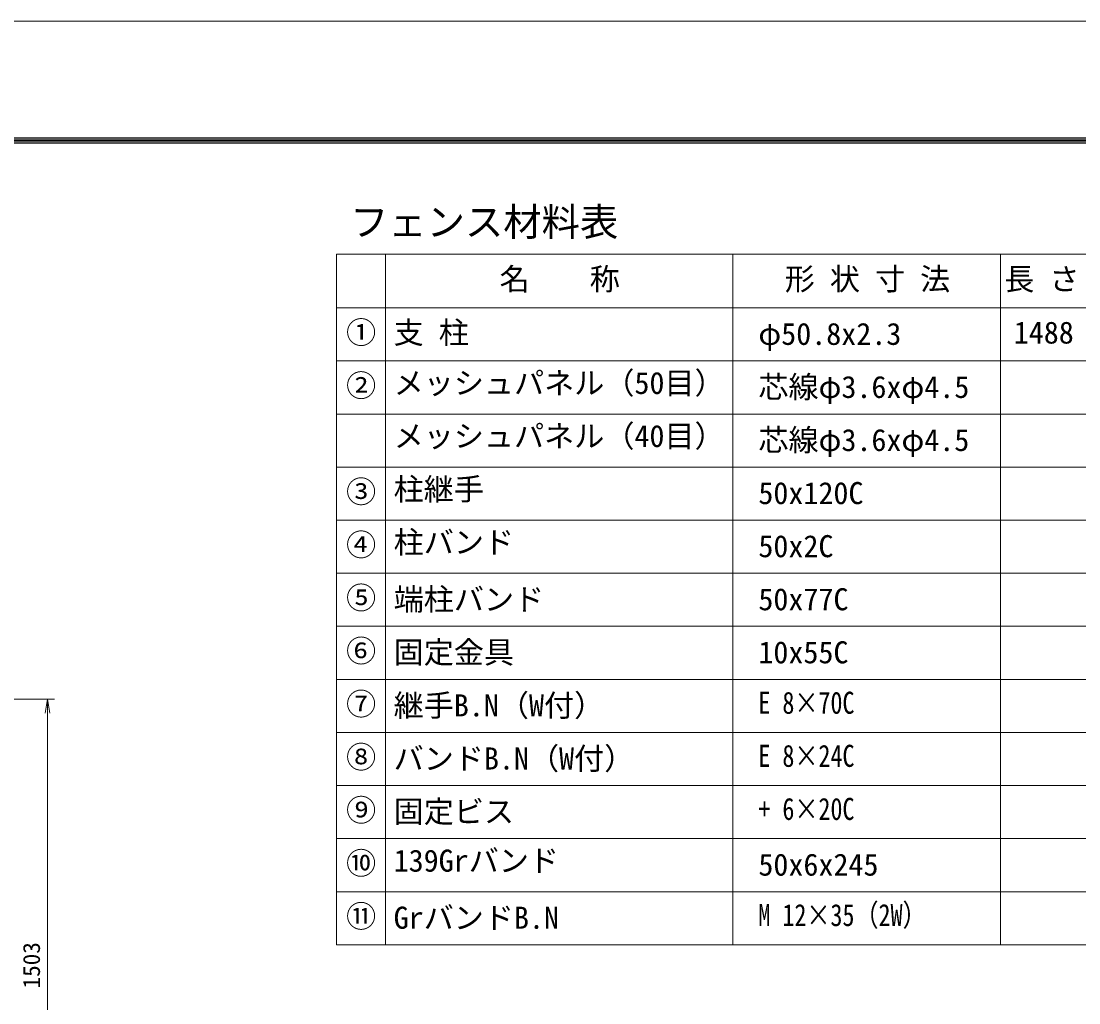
# Model space of a CAD drawing. Units: millimetres, scale not verified. Extents: x -6300 to 6300, y -4455 to 4455.
# Drawn here: x 454 to 3442, y 1681 to 4455 of the extents above; entities that cross this region are included whole.
import ezdxf
from ezdxf.enums import TextEntityAlignment as Align

# ---------------------------------------------------------------- set-up
doc = ezdxf.new("R2010")
doc.units = ezdxf.units.MM
doc.header["$LTSCALE"] = 15
for name, color, linetype, lineweight in [('0-0_D-STR-TXT', 7, 'Continuous', 9), ('0-1_D-TTL', 7, 'Continuous', 9), ('0-4_D-STR-DIM', 7, 'Continuous', 9), ('0-5_0', 7, 'Continuous', 9), ('0-9_D-STR4', 7, 'Continuous', 9)]:
    doc.layers.add(name, color=color, linetype=linetype, lineweight=lineweight)
doc.styles.add('ＭＳ ゴシック', font='')
doc.styles.get('ＭＳ ゴシック').set_extended_font_data('MS Gothic')

# ---------------------------------------------------------------- blocks, each defined once
blk = doc.blocks.new('_Open')
at = {"layer": '0-5_0'}
blk.add_line((-15, 2.5), (0, 0), dxfattribs=at)
blk.add_lwpolyline([(-15, -2.5), (0, 0), (-15, 0)], dxfattribs=at)

msp = doc.modelspace()

# ---------------------------------------------------------------- linework, layer by layer
at = {"layer": '0-1_D-TTL', "color": 2}
msp.add_lwpolyline([(-6300.09, 4454.97), (6299.91, 4454.97), (6299.91, -4455.03), (-6300.09, -4455.03)], close=True, dxfattribs=at)
at = {"layer": '0-1_D-TTL'}
for points in [[(-5895.09, 4124.97), (5894.91, 4124.97), (5894.91, -4125.03), (-5895.09, -4125.03)], [(-5891.34, 4121.22), (5891.16, 4121.22), (5891.16, -4121.28), (-5891.34, -4121.28)], [(-5887.59, 4117.47), (5887.41, 4117.47), (5887.41, -4117.53), (-5887.59, -4117.53)], [(-5883.84, 4113.72), (5883.66, 4113.72), (5883.66, -4113.78), (-5883.84, -4113.78)], [(-5880.09, 4109.97), (5879.91, 4109.97), (5879.91, -4110.03), (-5880.09, -4110.03)]]:
    msp.add_lwpolyline(points, close=True, dxfattribs=at)
at = {"layer": '0-4_D-STR-DIM'}
for p, q in [((70.72, 2539.05), (548.01, 2539.05)), ((528.01, 1076.05), (528.01, 2499.05))]:
    msp.add_line(p, q, dxfattribs=at)
at = {"layer": '0-9_D-STR4'}
for p, q in [((1344.46, 3796.56), (5735.31, 3796.56)), ((1344.46, 3796.56), (1344.46, 1844.68)), ((1482.97, 3796.56), (1482.97, 1844.68)), ((2464.24, 3796.56), (2464.24, 1844.68)), ((3221.08, 3796.56), (3221.08, 1844.68)), ((1344.46, 3644.68), (5735.31, 3644.68)), ((1344.46, 3494.68), (5735.31, 3494.68)), ((1344.46, 3344.68), (5735.31, 3344.68)), ((1344.46, 3194.68), (5735.31, 3194.68)), ((1344.46, 3044.68), (5735.31, 3044.68)), ((1344.46, 2894.68), (5735.31, 2894.68)), ((1344.46, 2744.68), (5735.31, 2744.68)), ((1344.46, 2594.68), (5735.31, 2594.68)), ((1344.46, 2444.68), (5735.31, 2444.68)), ((1344.46, 2294.68), (5735.31, 2294.68)), ((1344.46, 2144.68), (5735.31, 2144.68)), ((1344.46, 1994.68), (5735.31, 1994.68)), ((1344.46, 1844.68), (5735.31, 1844.68))]:
    msp.add_line(p, q, dxfattribs=at)

# ---------------------------------------------------------------- block references
at = {"layer": '0-4_D-STR-DIM', "xscale": 2.666667, "yscale": 2.666667, "rotation": 90}
msp.add_blockref('_Open', (528.01, 2539.05), dxfattribs=at)

# ---------------------------------------------------------------- texts
at = {"layer": '0-0_D-STR-TXT', "style": 'ＭＳ ゴシック'}
for s, height, p in [('フェンス材料表', 79.38, (1382.88, 3824.05)), ('名 \u3000 称', 62.35, (1805.19, 3676.23)), ('形 状 寸 法', 62.35, (2611.09, 3676.23)), ('長 さ', 62.35, (3231.25, 3676.23)), ('①', 62.35, (1371.61, 3525.29)), ('支 柱', 62.35, (1506.06, 3525.05)), ('φ50.8x2.3', 62.35, (2536.59, 3521.3)), ('1488', 62.35, (3258.06, 3525.05)), ('メッシュパネル（50目）', 62.35, (1506.06, 3382.55)), ('②', 62.35, (1371.61, 3375.29)), ('芯線φ3.6xφ4.5', 62.35, (2536.59, 3371.3)), ('メッシュパネル（40目）', 62.35, (1506.06, 3232.55)), ('芯線φ3.6xφ4.5', 62.35, (2536.59, 3221.3)), ('柱継手', 62.35, (1506.06, 3082.55)), ('③', 62.35, (1371.61, 3075.29)), ('50x120C', 62.35, (2536.59, 3071.3)), ('柱バンド', 62.35, (1506.06, 2932.55)), ('④', 62.35, (1371.61, 2925.29)), ('50x2C', 62.35, (2536.59, 2921.3)), ('⑤', 62.35, (1371.61, 2775.29)), ('端柱バンド', 62.35, (1506.06, 2771.3)), ('50x77C', 62.35, (2536.59, 2771.3)), ('⑥', 62.35, (1371.61, 2625.29)), ('固定金具', 62.35, (1506.06, 2621.3)), ('10x55C', 62.35, (2536.59, 2621.3)), ('⑦', 62.35, (1371.61, 2475.29)), ('継手B.N（W付）', 62.35, (1506.06, 2471.3)), ('⑧', 62.35, (1371.61, 2325.29)), ('バンドB.N（W付）', 62.35, (1506.06, 2321.3)), ('⑨', 62.35, (1371.61, 2175.29)), ('固定ビス', 62.35, (1506.06, 2171.3)), ('⑩', 62.35, (1371.61, 2025.29)), ('139Grバンド', 62.35, (1506.06, 2032.55)), ('50x6x245', 62.35, (2536.59, 2021.3)), ('⑪', 62.35, (1371.61, 1875.29)), ('GrバンドB.N', 62.35, (1506.06, 1871.3))]:
    msp.add_text(s, height=height, dxfattribs=at).set_placement(p, align=Align.BOTTOM_LEFT)
at = {"layer": '0-0_D-STR-TXT', "style": 'ＭＳ ゴシック', "width": 0.8}
for s, p in [('E 8×70C', (2536.59, 2478.8)), ('E 8×24C', (2536.59, 2328.8)), ('+ 6×20C', (2536.59, 2178.8)), ('M 12×35（2W）', (2536.59, 1878.8))]:
    msp.add_text(s, height=62.35, dxfattribs=at).set_placement(p, align=Align.BOTTOM_LEFT)
at = {"layer": '0-4_D-STR-DIM', "style": 'ＭＳ ゴシック'}
msp.add_text('1503', height=48.06, rotation=90, dxfattribs=at).set_placement((521.26, 1721.3), align=Align.BOTTOM_LEFT)

doc.saveas('drawing.dxf')
